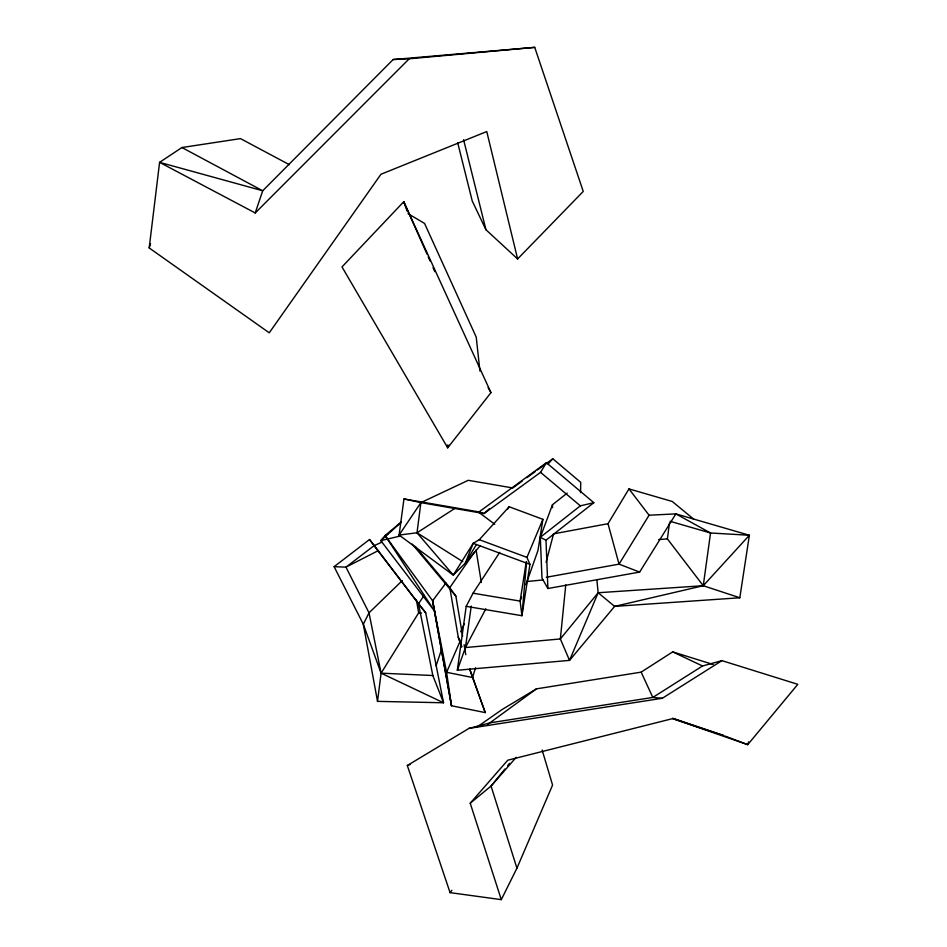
<?xml version="1.0" encoding="UTF-8"?>
<svg xmlns="http://www.w3.org/2000/svg" width="947" height="947" viewBox="0 0 947 947"><rect width="100%" height="100%" fill="white"/><g stroke="black" fill="none" stroke-linecap="round" stroke-linejoin="round"><path stroke-width="1.42" d="M580.558 492.629L580.724 482.366L552.799 458.774L537.505 469.925M526.568 561.772L521.939 615.716L466.184 606.34L457.33 670.263L569.538 660.379L614.627 606.388L703.254 585.72L739.808 597.77L749.385 535.256L675.862 513.89L649.074 515.215L628.974 488.901L608.01 523.703L619.042 564.14L639.627 572.083L675.862 513.89L710.546 532.995L749.385 535.256L703.254 585.72L598.149 592.739L560.352 638.953L465.439 647.559L457.33 670.263M565.761 584.95L560.352 638.953L569.538 660.379L598.149 592.739L596.835 579.576M181.931 147.531L262.71 190.773L159.593 162.351L255.216 212.957L262.71 190.773L393.147 59.531L534.724 47.35L583.245 191.424L517.618 258.957L486.758 131.562L380.954 174.26L269.244 332.811L149.188 247.948L159.593 162.351L181.931 147.531L240.491 138.617L289.368 164.683M369.519 539.518L418.503 603.772L432.826 675.519L443.539 702.769L377.522 701.372L381.085 673.163L369.01 612.839L345.963 567.146L334.125 566.685L363.317 624.262L381.085 673.163L443.539 702.769L425.736 612.91L369.519 539.518L334.125 566.685M480.212 545.697L465.261 563.216L453.293 575.089L417.011 532.782L420.894 502.632L468.244 480.307L512.801 487.965L522.211 481.088M670.026 521.276L710.546 532.995L703.254 585.72L667.398 538.902L669.446 523.064M639.627 572.083L547.899 588.513L545.993 540.192L593.828 502.703L546.419 462.704L540.548 472.352L483.988 513.546L479.004 511.913L403.967 498.939L399.089 535.067L453.293 575.089L473.192 543.306L479.289 539.695L509.155 506.752L542.891 519.323L537.979 550.467L525.905 584.678M471.251 606.092L465.439 647.559L485.835 608.803M542.891 519.323L526.946 557.392L529.941 564.376L521.939 615.716L520.116 601.096L526.26 561.76M546.088 562.376L553.557 533.859L608.01 523.703M475.56 667.73L472.565 677.531L485.231 712.594L451.494 705.764L432.601 600.765L385.109 535.529L401.303 521.998M748.604 741.856L747.739 744.662L672.713 718.595L507.746 760.216L470.221 803.222L501.294 899.65L450.074 892.63L407.317 765.519L468.966 728.397L490.404 722.786L652.814 697.442L662.296 698.282L721.934 660.651L797.812 684.326L747.739 744.662L725.142 736.103M149.188 247.948L150.549 243.758M436.058 665.859L441.598 649.299M521.56 597.001L520.116 601.096L473.05 593.213L466.184 606.34M567.158 493.115L552.468 504.763L540.299 537.316L541.968 578.061L547.899 588.513M501.294 899.65L516.932 868.186L552.575 785.063L542.134 750.024M460.526 640.231L446.593 672.299L451.494 705.764L432.601 600.765L445.907 583.044M448.878 445.137L447.694 447.824L341.997 266.924L403.742 201.723L490.96 392.638L447.694 447.824L447.375 445.007M460.656 631.791L464.279 623.824M476.341 544.643L465.261 563.216L473.192 543.306L529.941 564.376M649.074 515.215L619.042 564.14L546.336 577.268M416.467 600.067L418.633 612.922L381.085 673.163L432.826 675.519M507.639 509.155L509.155 506.752M473.05 593.213L499.708 552.361M489.327 508.811L483.988 513.546L420.894 502.632L399.089 535.067L417.011 532.782L455.105 508.267M424.185 595.367L418.503 603.772L425.736 612.91M474.411 552.184L449.801 587.637L458.241 637.106L461.698 646.86M450.074 892.63L451.873 890.298M504.905 769.023L491.055 786.057L470.221 803.222M507.675 765.614L509.522 763.341M385.109 535.529L380.789 540.63L434.744 611.383L385.109 535.529L387.714 534.226M516.186 757.34L491.055 786.057L516.932 868.186M548.088 463.994L552.799 458.774M255.216 212.957L409.199 58.797L534.724 47.35M402.297 580.57L369.01 612.839L363.317 624.262L377.522 701.372M401.303 522.14L380.789 540.63L400.403 535.99M593.828 502.703L580.345 505.84L540.299 537.316L545.993 540.192M713.162 664.486L672.713 651.879L641.143 672.145L536.44 688.86L487.918 724.277M479.004 511.913L546.419 462.704M526.911 477.655L535.15 471.642M476.743 727.225L502.088 709.54L536.44 688.86M721.934 660.651L702.508 665.99L652.814 697.442L641.143 672.145M378.575 550.479L345.963 567.146L374.018 545.709L382.043 542.075M407.317 765.519L409.992 764.537M468.966 728.397L662.296 698.282M526.733 581.529L542.927 579.943M658.686 539.565L667.398 538.902M739.808 597.77L614.627 606.388L598.149 592.739M393.147 59.531L409.199 58.797M418.633 612.922L421.545 612.969M403.967 498.939L420.894 502.632M628.974 488.901L672.24 501.472L693.642 519.086M672.713 718.595L723.816 735.594L672.654 718.228M479.289 539.695L526.946 557.392M672.713 651.879L702.508 665.99M408.062 213.679L424.564 223.433L476.223 337.12L479.94 371.094M417.011 532.782L462.787 561.654M478.697 512.244L494.748 524.259M540.548 472.352L580.345 505.84M457.661 142.63L472.269 201.084L485.941 229.742L517.618 258.957M415.236 546.383L449.801 587.637L455.862 596.137L462.633 636.135M412.194 544.052L455.862 596.137M488.107 387.654L490.96 392.638M427.05 254.198L403.742 201.723L407.103 211.027M428.245 256.886L430.033 260.922M433.028 267.646L434.815 271.682M458.241 637.106L461.745 646.706M469.665 668.653L485.231 712.594M469.605 669.162L472.565 677.531L446.593 672.299L432.601 600.765M463.592 139.706L485.941 229.742M464.089 644.706L465.782 654.708M476.045 549.816L481.336 582.488M552.468 504.763L552.575 507.675"/></g></svg>
